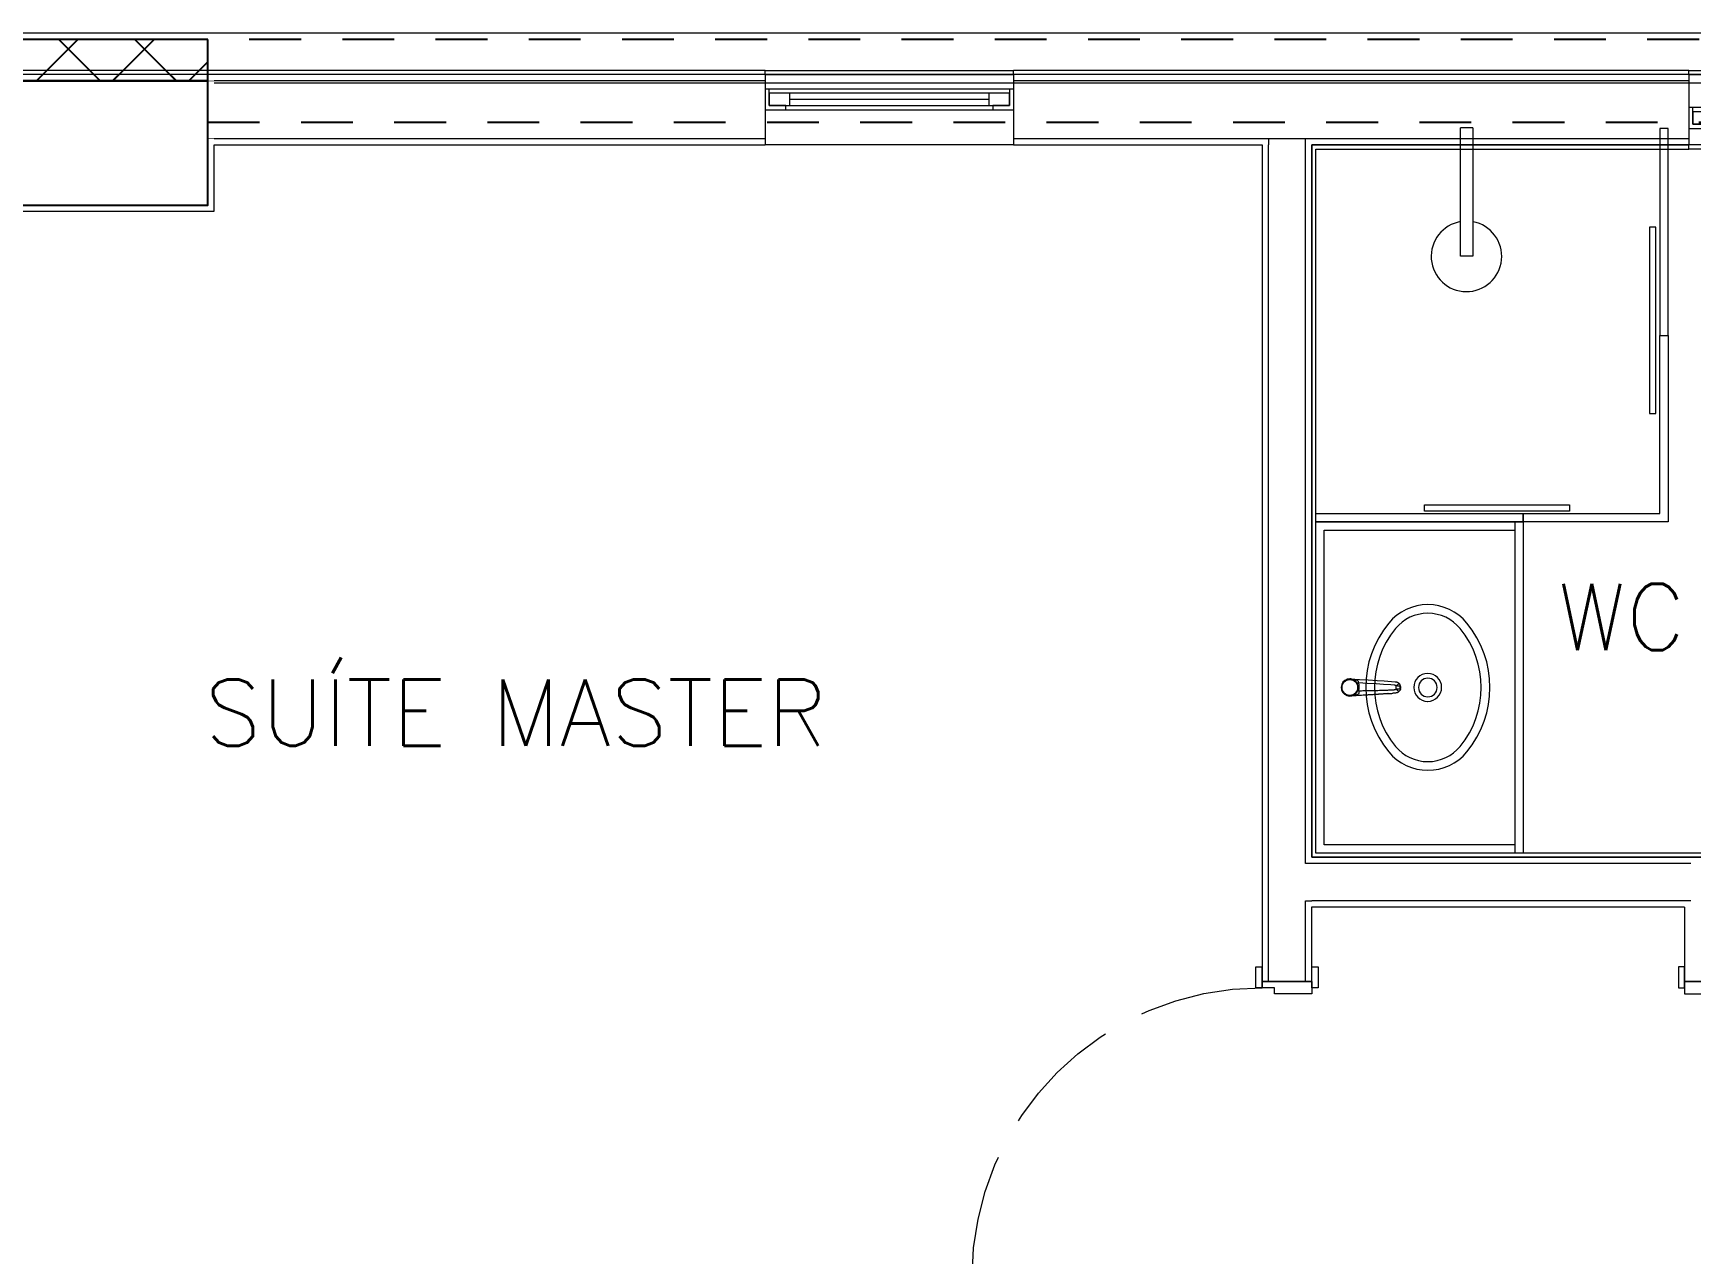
# Model space of a CAD drawing. Header units: millimetres. Extents: x 188.6 to 263.2, y 40.1 to 120.1.
# Drawn here: x 208.337 to 212.339, y 57.614 to 60.562 of the extents above; entities that cross this region are included whole.
import ezdxf

# ---------------------------------------------------------------- set-up
doc = ezdxf.new("R2010")
doc.units = ezdxf.units.MM
doc.set_wipeout_variables(frame=1)
for name, pattern in [('HIDDEN2', [0.1875, 0.125, -0.0625]), ('Linha Tracejada 3_1', [400, 300, -100]), ('Wipeout_Contour', [1000, 0, -1000])]:
    doc.linetypes.add(name, pattern=pattern)
for name, color, linetype in [('ARQ', 8, 'Continuous'), ('ARQ-BASE', 8, 'Continuous'), ('ESTR-PILARES', 11, 'Continuous'), ('ESTR-VIGAS', 11, 'HIDDEN2'), ('ESTRUTURA', 7, 'Continuous'), ('Janelas ARCHICAD', 7, 'Continuous'), ('Portas ARCHICAD', 7, 'Continuous')]:
    doc.layers.add(name, color=color, linetype=linetype)
doc.styles.add('60-75', font='romans.shx', dxfattribs={"height": 0.12})

# ---------------------------------------------------------------- blocks, each defined once
blk = doc.blocks.new('ESTR-1TP-29.09.2016')
at = {"layer": 'ESTR-PILARES'}
for p, q in [((5.0237, 22.7702), (5.1237, 22.8702)), ((5.0775, 22.8702), (5.1775, 22.7702)), ((5.2076, 22.7702), (5.3076, 22.8702)), ((5.2613, 22.8702), (5.3613, 22.7702)), ((5.3914, 22.7702), (5.4374, 22.8162))]:
    blk.add_line(p, q, dxfattribs=at)
for points in [[(5.4374, 22.8702), (4.2374, 22.8702), (4.2374, 22.7702), (5.4374, 22.7702), (5.4374, 22.8702)], [(4.2374, 22.4702), (5.4374, 22.4702), (5.4374, 22.7702), (4.2374, 22.7702), (4.2374, 22.4702)]]:
    blk.add_lwpolyline(points, dxfattribs=at)
at = {"layer": 'ESTR-VIGAS'}
for points in [[(12.6374, 22.8702), (5.4374, 22.8702)], [(5.4374, 22.6702), (12.0924, 22.6702)]]:
    blk.add_lwpolyline(points, dxfattribs=at)
blk = doc.blocks.new('Vão de Janela Simples_2')
at = {"layer": 'Janelas ARCHICAD', "color": 8, "linetype": 'Continuous', "lineweight": 0}
for p, q in [((-300, 0), (-300, 10)), ((-300, 10), (300, 10)), ((-300, 0), (300, 0)), ((300, 0), (300, 10))]:
    blk.add_line(p, q, dxfattribs=at)
blk = doc.blocks.new('Janela 21')
at = {"layer": 'Janelas ARCHICAD', "color": 8, "linetype": 'Continuous', "lineweight": 0}
for p, q in [((-300, 80), (300, 80)), ((-300, 80), (-300, 65)), ((-300, 65), (-300, 0)), ((300, 80), (300, 65)), ((300, 65), (300, 0)), ((-300, 0), (-290, 0)), ((-300, 0), (-300, -50)), ((-300, 0), (-300, -50)), ((-290, 0), (-290, -40)), ((-290, 0), (290, 0)), ((290, -40), (290, 0)), ((290, 0), (300, 0)), ((300, 0), (300, -50)), ((300, 0), (300, -50)), ((-290, -10), (-240, -10)), ((-290, -40), (-290, -10)), ((-290, -40), (-250, -40)), ((-240, -40), (-290, -40)), ((-250, -40), (-250, -50)), ((-240, -10), (240, -10)), ((-240, -10), (-240, -40)), ((-240, -10), (240, -10)), ((-240, -25), (240, -25)), ((240, -40), (-240, -40)), ((240, -40), (240, -10)), ((240, -10), (290, -10)), ((290, -40), (240, -40)), ((250, -50), (250, -40)), ((250, -40), (290, -40)), ((290, -10), (290, -40)), ((-250, -50), (-300, -50)), ((-300, -50), (-300, -75)), ((-300, -75), (-300, -90)), ((250, -50), (-250, -50)), ((300, -50), (250, -50)), ((300, -50), (300, -75)), ((300, -75), (300, -90)), ((-300, -90), (300, -90))]:
    blk.add_line(p, q, dxfattribs=at)
blk = doc.blocks.new('Janela 21_2')
at = {"layer": 'Janelas ARCHICAD', "color": 8, "linetype": 'Continuous', "lineweight": 0}
for p, q in [((-300, 35), (300, 35)), ((-300, 35), (-300, 20)), ((-300, 20), (-300, 0)), ((-300, 0), (-290, 0)), ((-300, 0), (-300, -50)), ((-300, 0), (-300, -50)), ((-290, 0), (-290, -40)), ((-290, 0), (290, 0)), ((290, -40), (290, 0)), ((290, 0), (300, 0)), ((300, 35), (300, 20)), ((300, 20), (300, 0)), ((300, 0), (300, -50)), ((300, 0), (300, -50)), ((-290, -10), (-240, -10)), ((-290, -40), (-290, -10)), ((-290, -40), (-250, -40)), ((-240, -40), (-290, -40)), ((-250, -40), (-250, -50)), ((-240, -10), (240, -10)), ((-240, -10), (-240, -40)), ((-240, -10), (240, -10)), ((-240, -25), (240, -25)), ((240, -40), (-240, -40)), ((240, -40), (240, -10)), ((240, -10), (290, -10)), ((290, -40), (240, -40)), ((250, -50), (250, -40)), ((250, -40), (290, -40)), ((290, -10), (290, -40)), ((-250, -50), (-300, -50)), ((-300, -50), (-300, -120)), ((250, -50), (-250, -50)), ((300, -50), (250, -50)), ((300, -50), (300, -120)), ((-300, -120), (-300, -135)), ((300, -120), (300, -135)), ((-300, -135), (300, -135))]:
    blk.add_line(p, q, dxfattribs=at)
blk = doc.blocks.new('Porta 21_5')
at = {"layer": 'Portas ARCHICAD', "color": 8, "linetype": 'Continuous', "lineweight": 0}
for p, q in [((320, 0), (320, 700)), ((320, 700), (350, 700)), ((350, 700), (350, 0)), ((-350, 15), (-400, 15)), ((-400, 15), (-400, 0)), ((-400, 0), (-350, 0)), ((-365, 0), (-400, 0)), ((-365, 0), (-400, 0)), ((-350, 0), (-365, 0)), ((-365, 0), (-365, -120)), ((-365, -15), (-365, 0)), ((-365, -15), (-365, 0)), ((-350, 0), (-350, 15)), ((-350, -30), (-350, 0)), ((350, 0), (320, 0)), ((400, 15), (350, 15)), ((350, 15), (350, 0)), ((350, 0), (400, 0)), ((365, 0), (350, 0)), ((350, 0), (350, -30)), ((365, -120), (365, 0)), ((365, -15), (365, 0)), ((365, -15), (365, 0)), ((365, 0), (400, 0)), ((365, 0), (400, 0)), ((400, 0), (400, 15)), ((-365, -105), (-365, -15)), ((-365, -105), (-365, -15)), ((-335, -30), (-350, -30)), ((-335, -120), (-335, -30)), ((350, -30), (335, -30)), ((335, -30), (335, -120)), ((365, -105), (365, -15)), ((365, -105), (365, -15)), ((-350, -120), (-400, -120)), ((-400, -120), (-400, -135)), ((-365, -120), (-400, -120)), ((-365, -120), (-400, -120)), ((-365, -120), (-365, -105)), ((-365, -120), (-365, -105)), ((-365, -120), (-335, -120)), ((-350, -135), (-350, -120)), ((335, -120), (365, -120)), ((400, -120), (350, -120)), ((350, -120), (350, -135)), ((365, -120), (365, -105)), ((365, -120), (365, -105)), ((365, -120), (400, -120)), ((365, -120), (400, -120)), ((400, -135), (400, -120)), ((-400, -135), (-350, -135)), ((350, -135), (400, -135))]:
    blk.add_line(p, q, dxfattribs=at)
at = {"layer": 'Portas ARCHICAD', "color": 8, "linetype": 'Linha Tracejada 3_1', "lineweight": 0}
blk.add_arc((350, 0), 700, 90, 180, dxfattribs=at)
blk = doc.blocks.new('arq-3pav')
at = {"layer": 'ARQ', "color": 8, "linetype": 'Continuous', "lineweight": 0}
for p, q in [((7.3253, 20.1251), (7.3253, 20.0751)), ((6.8043, 20.076), (6.7743, 20.076)), ((7.2753, 20.075), (7.2553, 20.075)), ((7.2455, 19.8365), (7.2305, 19.8365)), ((7.2305, 19.8365), (7.2305, 19.3865)), ((7.2455, 19.3865), (7.2455, 19.8365)), ((6.8043, 19.7665), (6.7743, 19.7665)), ((7.2553, 19.575), (7.2753, 19.575)), ((7.2553, 19.145), (7.2553, 19.575)), ((7.2553, 19.575), (7.2753, 19.575)), ((7.2753, 19.575), (7.2753, 19.145)), ((7.2305, 19.3865), (7.2455, 19.3865)), ((6.6871, 19.1659), (7.0371, 19.1659)), ((6.6871, 19.1509), (6.6871, 19.1659)), ((7.0371, 19.1509), (6.6871, 19.1509)), ((6.9253, 19.145), (6.9253, 19.125)), ((6.9253, 19.125), (6.9253, 19.145)), ((6.9253, 19.145), (7.2553, 19.145)), ((7.0371, 19.1659), (7.0371, 19.1509)), ((7.2753, 19.145), (7.2753, 19.125)), ((6.4453, 19.105), (6.9053, 19.105)), ((6.4453, 18.345), (6.4453, 19.105)), ((7.2753, 19.125), (6.9253, 19.125)), ((6.5085, 18.7456), (6.5085, 18.7456)), ((6.5087, 18.7456), (6.5086, 18.7456)), ((6.5267, 18.7301), (6.5286, 18.7301)), ((6.5267, 18.7199), (6.5267, 18.7301)), ((6.5286, 18.7301), (6.5286, 18.7199)), ((6.6181, 18.7386), (6.6183, 18.7385)), ((6.5102, 18.7046), (6.5098, 18.7045)), ((6.5102, 18.7046), (6.5102, 18.7046)), ((6.5267, 18.7199), (6.5286, 18.7199)), ((6.6187, 18.7214), (6.6187, 18.7287)), ((6.6288, 18.722), (6.6288, 18.7281)), ((6.9053, 18.345), (6.4453, 18.345))]:
    blk.add_line(p, q, dxfattribs=at)
at = {"layer": 'ARQ', "color": 8, "linetype": 'Continuous', "lineweight": 0, "flags": 128}
for points in [[(6.7895, 18.5694, 0.358974), (6.7895, 18.8806, 0.471698), (6.6012, 18.8806, 0.358974), (6.6012, 18.5694, 0.471698)], [(6.7733, 18.5828, 0.358974), (6.7733, 18.8673, 0.471698), (6.6174, 18.8673, 0.358974), (6.6174, 18.5828, 0.471698)], [(6.7178, 18.725, 1), (6.6728, 18.725, 1)]]:
    blk.add_lwpolyline(points, format="xyb", close=True, dxfattribs=at)
for points in [[(6.5088, 18.7456), (6.5088, 18.7456), (6.5088, 18.7456), (6.5089, 18.7456), (6.5089, 18.7456), (6.5089, 18.7456), (6.509, 18.7456), (6.509, 18.7456), (6.5092, 18.7456), (6.5101, 18.7455), (6.511, 18.7455), (6.5147, 18.7451), (6.5184, 18.7445), (6.5211, 18.7439)], [(6.5088, 18.7456), (6.5301, 18.7445), (6.5514, 18.7432), (6.5727, 18.7419), (6.5902, 18.7407), (6.6078, 18.7394), (6.6165, 18.7387), (6.6175, 18.7386), (6.618, 18.7386), (6.6181, 18.7386)], [(6.516, 18.7436), (6.5172, 18.7432), (6.5184, 18.7432), (6.5198, 18.7434), (6.5211, 18.7439)], [(6.5246, 18.7354), (6.5239, 18.7365), (6.5229, 18.7379), (6.5217, 18.7393), (6.5209, 18.7402), (6.52, 18.741), (6.5191, 18.7417), (6.5183, 18.7423), (6.5172, 18.743), (6.516, 18.7436)], [(6.5211, 18.7439), (6.522, 18.7437), (6.5229, 18.7434), (6.5237, 18.7431), (6.5245, 18.7427), (6.525, 18.7424), (6.5255, 18.742), (6.5258, 18.7417), (6.5261, 18.7415), (6.5263, 18.7411), (6.5265, 18.7408), (6.5267, 18.7404), (6.5268, 18.7401), (6.5269, 18.7399), (6.527, 18.7396), (6.5271, 18.7392), (6.5272, 18.7387), (6.5273, 18.7381), (6.5273, 18.7377), (6.5274, 18.7373), (6.5275, 18.7369), (6.5276, 18.7367), (6.5277, 18.7366), (6.5278, 18.7364), (6.5278, 18.7362)], [(6.5246, 18.7354), (6.5264, 18.7358), (6.5278, 18.7362)], [(6.5278, 18.7362), (6.5282, 18.7347), (6.5284, 18.7332), (6.5285, 18.7317), (6.5286, 18.7301)], [(6.6187, 18.7287), (6.6184, 18.7291), (6.618, 18.7293), (6.6177, 18.7296), (6.6173, 18.7298), (6.617, 18.73), (6.6167, 18.7301), (6.6161, 18.7303), (6.6156, 18.7303), (6.615, 18.7304), (6.6144, 18.7304), (6.6057, 18.7311), (6.5882, 18.7324), (6.5707, 18.7336), (6.5493, 18.735), (6.5278, 18.7362)], [(6.6183, 18.7385), (6.6188, 18.7385), (6.6193, 18.7384), (6.6197, 18.7383), (6.6202, 18.7382)], [(6.6187, 18.7287), (6.6197, 18.7297), (6.6208, 18.7307), (6.6219, 18.7316), (6.6229, 18.7324), (6.6238, 18.7331), (6.6246, 18.7336), (6.6253, 18.734), (6.6258, 18.7343), (6.6261, 18.7344), (6.6262, 18.7343)], [(6.6202, 18.7382), (6.621, 18.7379), (6.6219, 18.7375), (6.6227, 18.7371), (6.6237, 18.7365), (6.6246, 18.7359), (6.6254, 18.7351), (6.6262, 18.7343)], [(6.6262, 18.7343), (6.6266, 18.734), (6.6269, 18.7336), (6.6272, 18.7332), (6.6273, 18.733), (6.6274, 18.7329), (6.6274, 18.7328), (6.6275, 18.7327), (6.6275, 18.7327), (6.6276, 18.7326), (6.6276, 18.7326), (6.6276, 18.7326), (6.6276, 18.7326), (6.6276, 18.7326)], [(6.6288, 18.7281), (6.6288, 18.7294), (6.6285, 18.7308), (6.6279, 18.7321), (6.6276, 18.7326)], [(6.5729, 18.7083), (6.5721, 18.7082), (6.5709, 18.7081), (6.5701, 18.7081), (6.5692, 18.708), (6.5689, 18.708), (6.5687, 18.708), (6.5684, 18.708), (6.5682, 18.7079), (6.5679, 18.7079), (6.5676, 18.7079), (6.5648, 18.7077), (6.5622, 18.7076), (6.5597, 18.7074), (6.5574, 18.7073), (6.556, 18.7072), (6.5543, 18.7071), (6.5527, 18.707), (6.551, 18.7069), (6.5494, 18.7068), (6.5459, 18.7065), (6.5424, 18.7063), (6.5391, 18.7061), (6.5354, 18.7059), (6.5289, 18.7056), (6.5225, 18.7052), (6.5163, 18.7049), (6.5102, 18.7046)], [(6.5238, 18.7072), (6.5211, 18.7064), (6.5183, 18.7057), (6.5148, 18.7051), (6.5127, 18.7048), (6.5115, 18.7047), (6.5108, 18.7046), (6.5106, 18.7046), (6.5105, 18.7046), (6.5104, 18.7046), (6.5103, 18.7046), (6.5103, 18.7046), (6.5103, 18.7046), (6.5102, 18.7046), (6.5102, 18.7046), (6.5102, 18.7046), (6.5102, 18.7046)], [(6.5177, 18.7073), (6.5184, 18.7078), (6.5194, 18.7085), (6.5203, 18.7092), (6.5213, 18.7102), (6.5223, 18.7113), (6.5232, 18.7124), (6.524, 18.7137), (6.5246, 18.7146), (6.5251, 18.7155), (6.5255, 18.7164), (6.5259, 18.7174)], [(6.5177, 18.7073), (6.5188, 18.7078), (6.5201, 18.708), (6.5215, 18.708), (6.5229, 18.7076), (6.5238, 18.7072)], [(6.5284, 18.7171), (6.5284, 18.7169), (6.5284, 18.7167), (6.5284, 18.7165), (6.5284, 18.7162), (6.5284, 18.7159), (6.5286, 18.7151), (6.5287, 18.7143), (6.5288, 18.7138), (6.5289, 18.7133), (6.5289, 18.7129), (6.5289, 18.7126), (6.5289, 18.7122), (6.5289, 18.712), (6.5288, 18.7117), (6.5288, 18.7114), (6.5287, 18.7111), (6.5286, 18.7108), (6.5284, 18.7104), (6.5282, 18.71), (6.5281, 18.7098), (6.5279, 18.7096), (6.5276, 18.7092), (6.5272, 18.7089), (6.5268, 18.7086), (6.5264, 18.7083), (6.5257, 18.7079), (6.525, 18.7076), (6.5244, 18.7074), (6.5238, 18.7072)], [(6.5284, 18.7171), (6.5316, 18.7172), (6.5349, 18.7173), (6.5385, 18.7174), (6.5423, 18.7175), (6.5458, 18.7176), (6.5494, 18.7176), (6.5506, 18.7177), (6.5516, 18.7177), (6.5526, 18.7177), (6.5536, 18.7177), (6.5545, 18.7177), (6.5602, 18.7178), (6.5658, 18.7179), (6.5669, 18.718), (6.5681, 18.718), (6.5692, 18.718), (6.5703, 18.718), (6.5714, 18.7181), (6.5725, 18.7181), (6.5736, 18.7181), (6.5747, 18.7181), (6.5785, 18.7182), (6.5822, 18.7183), (6.5858, 18.7184), (6.5892, 18.7185), (6.5921, 18.7186), (6.5949, 18.7187), (6.5956, 18.7188), (6.5963, 18.7188), (6.597, 18.7188), (6.5976, 18.7189), (6.5983, 18.7189), (6.599, 18.7189), (6.6011, 18.719), (6.6032, 18.7191), (6.6052, 18.7192), (6.6072, 18.7193), (6.6092, 18.7194), (6.6111, 18.7195), (6.6115, 18.7196), (6.6119, 18.7196), (6.6123, 18.7196), (6.6127, 18.7196), (6.6131, 18.7197), (6.6134, 18.7197), (6.6138, 18.7197), (6.6142, 18.7197), (6.6146, 18.7198), (6.6149, 18.7198), (6.6152, 18.7198), (6.6155, 18.7198), (6.6157, 18.7199), (6.6159, 18.7199), (6.6161, 18.7199), (6.6163, 18.7199), (6.6165, 18.72), (6.6166, 18.72), (6.6168, 18.7201), (6.6169, 18.7201), (6.6173, 18.7203), (6.6176, 18.7205), (6.6179, 18.7207), (6.6182, 18.7209), (6.6184, 18.7211), (6.6187, 18.7214)], [(6.5998, 18.7101), (6.599, 18.7101), (6.5985, 18.71), (6.598, 18.71), (6.5975, 18.71), (6.597, 18.7099), (6.5964, 18.7099), (6.5961, 18.7099), (6.5958, 18.7098), (6.5955, 18.7098), (6.5939, 18.7097), (6.5922, 18.7096), (6.5904, 18.7095), (6.5885, 18.7093), (6.5865, 18.7092), (6.5845, 18.709), (6.5827, 18.7089), (6.581, 18.7088), (6.5792, 18.7087), (6.5774, 18.7086), (6.5769, 18.7085), (6.5764, 18.7085), (6.5762, 18.7085), (6.5761, 18.7085), (6.576, 18.7085), (6.5757, 18.7084), (6.5753, 18.7084), (6.5747, 18.7084), (6.574, 18.7083), (6.5731, 18.7083), (6.5729, 18.7083)], [(6.6205, 18.7121), (6.6203, 18.712), (6.6198, 18.7119), (6.6192, 18.7117), (6.619, 18.7117), (6.6189, 18.7117), (6.6188, 18.7117), (6.6188, 18.7117), (6.6188, 18.7117), (6.6187, 18.7117), (6.6175, 18.7115), (6.6167, 18.7114), (6.616, 18.7114), (6.6153, 18.7113), (6.6146, 18.7113), (6.6139, 18.7112), (6.6132, 18.7112), (6.6126, 18.7111), (6.612, 18.7111), (6.6115, 18.711), (6.611, 18.711)], [(6.6288, 18.7281), (6.6287, 18.7281), (6.6285, 18.7281), (6.6283, 18.7281), (6.6281, 18.7281), (6.6278, 18.7281), (6.6274, 18.7282), (6.627, 18.7282), (6.6265, 18.7282), (6.626, 18.7283), (6.6255, 18.7283), (6.6249, 18.7283), (6.6243, 18.7284), (6.6237, 18.7284), (6.6233, 18.7285), (6.6226, 18.7285), (6.6219, 18.7286), (6.6211, 18.7286), (6.6204, 18.7286), (6.6199, 18.7287), (6.6194, 18.7287), (6.6187, 18.7287)], [(6.6187, 18.7214), (6.6194, 18.7214), (6.6202, 18.7214), (6.6209, 18.7215), (6.6216, 18.7215), (6.6223, 18.7216), (6.6229, 18.7216), (6.6236, 18.7217), (6.6243, 18.7217), (6.6249, 18.7218), (6.6255, 18.7218), (6.6259, 18.7218), (6.6263, 18.7219), (6.6267, 18.7219), (6.6272, 18.7219), (6.6276, 18.7219), (6.628, 18.722), (6.6283, 18.722), (6.6285, 18.722), (6.6287, 18.722), (6.6288, 18.722)], [(6.6187, 18.7214), (6.6191, 18.721), (6.6195, 18.7206), (6.6199, 18.7203), (6.6203, 18.7199), (6.6207, 18.7195), (6.6211, 18.7191), (6.6216, 18.7188), (6.622, 18.7184), (6.6224, 18.718), (6.6228, 18.7177), (6.6233, 18.7174), (6.6236, 18.7171), (6.624, 18.7168), (6.6244, 18.7166), (6.6247, 18.7164), (6.625, 18.7162), (6.6252, 18.716), (6.6255, 18.7159), (6.6257, 18.7158), (6.6258, 18.7157), (6.626, 18.7157), (6.6261, 18.7157), (6.6262, 18.7157), (6.6262, 18.7157)], [(6.6262, 18.7157), (6.6254, 18.7149), (6.6246, 18.7142), (6.6237, 18.7136), (6.6227, 18.713), (6.622, 18.7127), (6.6214, 18.7124), (6.6207, 18.7121), (6.6205, 18.7121)], [(6.6288, 18.722), (6.6288, 18.7207), (6.6285, 18.7193), (6.6279, 18.718), (6.6276, 18.7175)], [(6.6295, 18.7219), (6.6294, 18.7216), (6.6292, 18.721), (6.6291, 18.7205), (6.6289, 18.72), (6.6287, 18.7195), (6.6284, 18.719), (6.6282, 18.7185), (6.6279, 18.718)], [(6.6296, 18.726), (6.6296, 18.7262), (6.6296, 18.7263), (6.6295, 18.7264), (6.6295, 18.7266), (6.6294, 18.7268), (6.6293, 18.727), (6.6292, 18.7273), (6.6291, 18.7276), (6.6288, 18.7281)], [(6.6288, 18.722), (6.629, 18.7224), (6.6293, 18.7228), (6.6294, 18.7232), (6.6295, 18.7234), (6.6295, 18.7236), (6.6296, 18.7238), (6.6296, 18.7239), (6.6296, 18.724), (6.6296, 18.724)], [(6.6297, 18.727), (6.6296, 18.726)], [(6.6296, 18.724), (6.6296, 18.7242), (6.6297, 18.7244), (6.6297, 18.7245), (6.6297, 18.7246), (6.6297, 18.7246), (6.6297, 18.7247), (6.6297, 18.7248), (6.6297, 18.7249), (6.6297, 18.7249), (6.6297, 18.725), (6.6297, 18.725), (6.6297, 18.725), (6.6297, 18.7251), (6.6297, 18.7251), (6.6297, 18.7252), (6.6297, 18.7252), (6.6297, 18.7254), (6.6297, 18.7255), (6.6297, 18.7256), (6.6297, 18.7257), (6.6296, 18.726)], [(6.6296, 18.724), (6.6297, 18.723), (6.6297, 18.723)], [(6.6297, 18.723), (6.6297, 18.724), (6.6298, 18.7247), (6.6298, 18.7255), (6.6297, 18.7262), (6.6297, 18.727)]]:
    blk.add_lwpolyline(points, dxfattribs=at)
blk.add_lwpolyline([(6.6953, 18.6915, 336.274616), (6.6949, 18.6915)], format="xyb", dxfattribs=at)
at = {"layer": 'ARQ', "color": 8, "linetype": 'Continuous', "lineweight": 0}
blk.add_circle((6.507, 18.725), 0.0191, dxfattribs=at)
for centre, radius, start, end in [((6.7886, 19.766), 0.0851, 99.6162, 79.3211), ((6.507, 18.725), 0.0207, 90, 301.2083), ((6.507, 18.725), 0.0204, 14.4666, 345.5334), ((6.507, 18.725), 0.0195, 90, 270), ((6.507, 18.725), 0.0207, 64.1045, 90), ((6.507, 18.725), 0.0195, 270, 90), ((6.507, 18.725), 0.0195, 0, 90), ((6.5068, 18.7251), 0.0205, 14.0619, 30.0027), ((6.6162, 18.7252), 0.0136, 12.4001, 33.0332), ((6.507, 18.725), 0.0195, 270, 0), ((6.5068, 18.7249), 0.0205, 338.4737, 345.9324), ((6.4662, 18.1479), 0.5726, 83.7595, 84.015), ((6.502, 18.7199), 0.0265, 354.0406, 0.134), ((6.3775, 21.7255), 3.0235, 274.2155, 274.4292), ((6.6163, 18.7249), 0.0135, 317.2407, 326.8896), ((6.6189, 18.7258), 0.0109, 6.4456, 12.3614), ((6.6189, 18.7243), 0.0109, 347.2283, 353.0963)]:
    blk.add_arc(centre, radius, start, end, dxfattribs=at)
at = {"color": 8, "linetype": 'Wipeout_Contour', "lineweight": 0, "ltscale": 73226.479922}
blk.add_wipeout([(11.355, 20.305), (0, 20.305), (0.015, 20.29), (11.34, 20.29)], dxfattribs=at).dxf.layer = 'ARQ'
at = {"color": 8, "linetype": 'Wipeout_Contour', "lineweight": 0, "ltscale": 74526.309877}
blk.add_wipeout([(5.0953, 20.0501), (3.7653, 20.0501), (3.7653, 20.0351), (5.0953, 20.0351)], dxfattribs=at).dxf.layer = 'ARQ'
at = {"color": 8, "linetype": 'Wipeout_Contour', "lineweight": 0, "ltscale": 67352.187165}
blk.add_wipeout([(7.3253, 20.0501), (6.4153, 20.0501), (6.4153, 20.0351), (7.3253, 20.0351)], dxfattribs=at).dxf.layer = 'ARQ'
at = {"color": 8, "linetype": 'Wipeout_Contour', "lineweight": 0, "ltscale": 61686.29153}
blk.add_wipeout([(7.9354, 18.315), (6.4153, 18.315), (6.4153, 18.3), (7.9504, 18.3)], dxfattribs=at).dxf.layer = 'ARQ'
at = {"color": 8, "linetype": 'Wipeout_Contour', "lineweight": 0, "ltscale": 60685.377199}
blk.add_wipeout([(7.3303, 18.195), (7.3153, 18.195), (7.3153, 18.0151), (7.3303, 18.0151)], dxfattribs=at).dxf.layer = 'ARQ'
at = {"layer": 'ARQ', "color": 8, "linetype": 'Continuous', "lineweight": 0}
for p, q in [((5.0953, 20.1201), (5.0953, 20.0501)), ((5.0953, 20.0501), (3.7503, 20.0501)), ((5.0953, 20.0501), (5.0953, 20.0351)), ((6.7743, 19.7665), (6.7743, 20.076)), ((6.8043, 20.076), (6.8043, 19.7665)), ((7.2553, 20.075), (7.2553, 19.575)), ((7.2753, 19.575), (7.2753, 20.075)), ((7.3253, 20.0751), (7.3253, 20.0501)), ((7.3253, 20.0501), (7.3253, 20.0351)), ((6.9053, 19.125), (6.9053, 18.325)), ((6.9253, 19.125), (6.9253, 18.325)), ((7.3153, 18.0151), (7.3153, 18.0501)), ((7.3153, 18.0151), (7.3303, 18.0151))]:
    blk.add_line(p, q, dxfattribs=at)
at = {"layer": 'ARQ', "color": 8, "linetype": 'Continuous', "lineweight": 0, "flags": 128}
for points in [[(3.7653, 20.0351), (5.0953, 20.0351)], [(7.3153, 18.195), (7.3153, 18.0151)]]:
    blk.add_lwpolyline(points, dxfattribs=at)
at = {"layer": 'ARQ', "color": 8, "linetype": 'Continuous', "lineweight": 0, "yscale": 0.001}
for name, p, xscale, rotation in [('Vão de Janela Simples_2', (7.6253, 20.0251), -0.001, 359.9999845043612), ('Porta 21_5', (7.4353, 17.6501), 0.001, 270)]:
    blk.add_blockref(name, p, dxfattribs=dict(at, xscale=xscale, rotation=rotation))
at = {"color": 8, "linetype": 'Wipeout_Contour', "lineweight": 0, "ltscale": 180778.341288}
blk.add_wipeout([(11.34, 20.29), (0.015, 20.29), (0.105, 20.2), (2.5353, 20.2), (2.5353, 20.2051), (3.7653, 20.2051), (3.7653, 20.2), (10.9353, 20.2), (10.9353, 20.205), (11.255, 20.205)], dxfattribs=at).dxf.layer = 'ARQ'
at = {"color": 8, "linetype": 'Wipeout_Contour', "lineweight": 0, "ltscale": 68649.020651}
blk.add_wipeout([(6.4003, 20.0351), (6.4153, 20.0351), (6.4153, 20.0501), (6.4003, 20.0501)], dxfattribs=at).dxf.layer = 'ARQ'
at = {"layer": 'ARQ', "color": 8, "linetype": 'Continuous', "lineweight": 0, "flags": 128}
blk.add_lwpolyline([(11.355, 20.305), (0, 20.305)], dxfattribs=at)
at = {"color": 8, "linetype": 'Wipeout_Contour', "lineweight": 0, "ltscale": 67287.348139}
blk.add_wipeout([(10.9353, 20.2), (3.7653, 20.2), (3.7653, 20.185), (10.9353, 20.185)], dxfattribs=at).dxf.layer = 'ARQ'
at = {"color": 8, "linetype": 'Wipeout_Contour', "lineweight": 0, "ltscale": 68799.335092}
blk.add_wipeout([(6.3103, 20.0351), (6.4003, 20.0351), (6.4003, 20.0501), (6.3103, 20.0501)], dxfattribs=at).dxf.layer = 'ARQ'
at = {"color": 8, "linetype": 'Wipeout_Contour', "lineweight": 0, "ltscale": 62445.311323}
blk.add_wipeout([(7.3303, 18.3), (6.4153, 18.3), (6.4153, 18.21), (7.3303, 18.21)], dxfattribs=at).dxf.layer = 'ARQ'
at = {"layer": 'ARQ', "color": 8, "linetype": 'Continuous', "lineweight": 0}
for p, q in [((6.4153, 20.0501), (6.4003, 20.0501)), ((6.4003, 20.0351), (6.4003, 20.0501)), ((7.3253, 20.0501), (6.4153, 20.0501)), ((7.3303, 18.3), (6.4153, 18.3))]:
    blk.add_line(p, q, dxfattribs=at)
at = {"layer": 'ARQ', "color": 8, "linetype": 'Continuous', "lineweight": 0, "flags": 128}
for points in [[(5.0953, 20.2151), (2.5253, 20.2151)], [(5.0953, 20.2151), (2.5353, 20.2151)], [(7.3253, 20.2151), (5.6953, 20.2151)], [(7.3253, 20.2151), (5.6953, 20.2151)], [(2.5353, 20.2051), (5.0953, 20.2051)], [(2.5353, 20.2051), (5.0953, 20.2051)], [(3.7653, 20.185), (10.9353, 20.185)], [(5.6953, 20.2051), (7.3253, 20.2051)], [(5.6953, 20.2051), (7.3253, 20.2051)], [(6.4153, 20.0351), (7.3253, 20.0351)], [(7.9354, 18.315), (6.4153, 18.315)]]:
    blk.add_lwpolyline(points, dxfattribs=at)
at = {"layer": 'ARQ', "color": 8, "linetype": 'Continuous', "lineweight": 0, "xscale": 0.001, "yscale": 0.001, "rotation": 359.9993678355372}
for p in [(5.3953, 20.2051), (5.3953, 20.2051), (7.6253, 20.2051), (7.6253, 20.2051)]:
    blk.add_blockref('Vão de Janela Simples_2', p, dxfattribs=at)
at = {"color": 8, "linetype": 'Wipeout_Contour', "lineweight": 0, "ltscale": 68949.734432}
blk.add_wipeout([(6.2953, 20.0351), (6.3103, 20.0351), (6.3103, 20.0501), (6.2953, 20.0501)], dxfattribs=at).dxf.layer = 'ARQ'
at = {"color": 8, "linetype": 'Wipeout_Contour', "lineweight": 0, "ltscale": 60944.216809}
blk.add_wipeout([(7.3153, 18.195), (7.3303, 18.195), (7.3303, 18.21), (7.3153, 18.21)], dxfattribs=at).dxf.layer = 'ARQ'
at = {"color": 8, "linetype": 'Wipeout_Contour', "lineweight": 0, "ltscale": 74927.676705}
blk.add_wipeout([(5.0953, 20.2051), (3.7653, 20.2051), (3.7653, 20.1901), (5.0953, 20.1901)], dxfattribs=at).dxf.layer = 'ARQ'
at = {"color": 8, "linetype": 'Wipeout_Contour', "lineweight": 0, "ltscale": 68832.469435}
blk.add_wipeout([(5.6953, 20.2051), (5.6953, 20.1901), (7.3253, 20.1901), (7.3253, 20.2051)], dxfattribs=at).dxf.layer = 'ARQ'
at = {"color": 8, "linetype": 'Wipeout_Contour', "lineweight": 0, "ltscale": 69842.40322}
blk.add_wipeout([(5.6953, 20.0501), (5.6953, 20.0351), (6.2953, 20.0351), (6.2953, 20.0501)], dxfattribs=at).dxf.layer = 'ARQ'
at = {"color": 8, "linetype": 'Wipeout_Contour', "lineweight": 0, "ltscale": 62330.164083}
blk.add_wipeout([(7.3153, 18.21), (6.4153, 18.21), (6.4153, 18.195), (7.3153, 18.195)], dxfattribs=at).dxf.layer = 'ARQ'
at = {"layer": 'ARQ', "color": 8, "linetype": 'Continuous', "lineweight": 0}
for p, q in [((5.0953, 20.1901), (3.7503, 20.1901)), ((5.0953, 20.2051), (5.0953, 20.1901)), ((5.0953, 20.1901), (5.0953, 20.1701)), ((5.6953, 20.2051), (5.6953, 20.1901)), ((7.3253, 20.1901), (5.6953, 20.1901)), ((5.6953, 20.1901), (5.6953, 20.1701)), ((7.3253, 20.2051), (7.3253, 20.1901)), ((7.3253, 20.1901), (7.3253, 20.1251)), ((5.0953, 20.1701), (5.0953, 20.1201)), ((5.6953, 20.1701), (5.6953, 20.1201)), ((5.6953, 20.1201), (5.6953, 20.0501)), ((6.2953, 20.0501), (5.6953, 20.0501)), ((5.6953, 20.0501), (5.6953, 20.0351)), ((6.3103, 20.0501), (6.2953, 20.0501)), ((6.3103, 20.0501), (6.3103, 20.0351)), ((6.4003, 20.0501), (6.3103, 20.0501)), ((7.3153, 18.21), (6.4153, 18.21)), ((7.3303, 18.21), (7.3153, 18.21))]:
    blk.add_line(p, q, dxfattribs=at)
at = {"layer": 'ARQ', "color": 8, "linetype": 'Continuous', "lineweight": 0, "flags": 128}
for points in [[(5.0953, 20.2051), (3.7653, 20.2051)], [(7.3253, 20.2051), (5.6953, 20.2051)], [(5.6953, 20.0351), (6.2953, 20.0351)], [(6.4153, 18.195), (7.3153, 18.195)]]:
    blk.add_lwpolyline(points, dxfattribs=at)
at = {"layer": 'ARQ', "color": 8, "linetype": 'Continuous', "lineweight": 0, "xscale": -0.001, "yscale": 0.001, "rotation": 359.9992335007578}
for name, p in [('Janela 21_2', (5.3953, 20.1701)), ('Janela 21', (7.6253, 20.1251))]:
    blk.add_blockref(name, p, dxfattribs=at)
at = {"color": 8, "linetype": 'Wipeout_Contour', "lineweight": 0, "ltscale": 195293.566238}
blk.add_wipeout([(2.5353, 19.8751), (3.7653, 19.8751), (3.7653, 20.0351), (3.7503, 20.0351), (3.7503, 19.8901), (2.5503, 19.8901), (2.5503, 20.1901), (3.7503, 20.1901), (3.7503, 20.2051), (2.5353, 20.2051)], dxfattribs=at).dxf.layer = 'ARQ'
at = {"color": 8, "linetype": 'Wipeout_Contour', "lineweight": 0, "ltscale": 63469.313007}
blk.add_wipeout([(6.4003, 18.0151), (6.4153, 18.0151), (6.4153, 18.195), (6.4003, 18.195)], dxfattribs=at).dxf.layer = 'ARQ'
at = {"color": 8, "linetype": 'Wipeout_Contour', "lineweight": 0, "ltscale": 76972.979275}
blk.add_wipeout([(3.7503, 20.2051), (3.7503, 20.1901), (3.7653, 20.1901), (3.7653, 20.2051)], dxfattribs=at).dxf.layer = 'ARQ'
at = {"color": 8, "linetype": 'Wipeout_Contour', "lineweight": 0, "ltscale": 76582.61796}
blk.add_wipeout([(3.7653, 20.0501), (3.7503, 20.0501), (3.7503, 20.0351), (3.7653, 20.0351)], dxfattribs=at).dxf.layer = 'ARQ'
at = {"color": 8, "linetype": 'Wipeout_Contour', "lineweight": 0, "ltscale": 63716.806167}
blk.add_wipeout([(6.4003, 18.21), (6.4003, 18.195), (6.4153, 18.195), (6.4153, 18.21)], dxfattribs=at).dxf.layer = 'ARQ'
at = {"color": 8, "linetype": 'Wipeout_Contour', "lineweight": 0, "ltscale": 78499.184505}
blk.add_wipeout([(2.5503, 19.8901), (3.7503, 19.8901), (3.7503, 20.1901), (2.5503, 20.1901)], dxfattribs=at).dxf.layer = 'ARQ'
at = {"color": 8, "linetype": 'Wipeout_Contour', "lineweight": 0, "ltscale": 63851.200523}
blk.add_wipeout([(6.4003, 18.3), (6.4003, 18.21), (6.4153, 18.21), (6.4153, 18.3)], dxfattribs=at).dxf.layer = 'ARQ'
at = {"layer": 'ARQ', "color": 8, "linetype": 'Continuous', "lineweight": 0, "flags": 128}
for points in [[(3.7503, 20.2051), (2.5353, 20.2051), (2.5353, 19.8751)], [(3.7653, 20.2051), (3.7503, 20.2051)], [(2.5353, 19.8751), (3.7653, 19.8751), (3.7653, 20.0351)]]:
    blk.add_lwpolyline(points, dxfattribs=at)
blk.add_lwpolyline([(2.5503, 19.8901), (3.7503, 19.8901), (3.7503, 20.1901), (2.5503, 20.1901)], close=True, dxfattribs=at)
at = {"color": 8, "linetype": 'Wipeout_Contour', "lineweight": 0, "ltscale": 63985.706703}
blk.add_wipeout([(6.4003, 18.315), (6.4003, 18.3), (6.4153, 18.3), (6.4153, 18.315)], dxfattribs=at).dxf.layer = 'ARQ'
at = {"color": 8, "linetype": 'Wipeout_Contour', "lineweight": 0, "ltscale": 63650.943576}
blk.add_wipeout([(6.4003, 18.21), (6.3103, 18.21), (6.3103, 18.0151), (6.4003, 18.0151)], dxfattribs=at).dxf.layer = 'ARQ'
at = {"layer": 'ARQ', "color": 8, "linetype": 'Continuous', "lineweight": 0}
for q in [(6.4153, 18.0501), (6.4003, 18.0151)]:
    blk.add_line((6.4153, 18.0151), q, dxfattribs=at)
at = {"color": 8, "linetype": 'Wipeout_Contour', "lineweight": 0, "ltscale": 66316.552732}
blk.add_wipeout([(6.4153, 18.315), (6.4153, 20.0351), (6.4003, 20.0351), (6.4003, 18.315)], dxfattribs=at).dxf.layer = 'ARQ'
at = {"layer": 'ARQ', "color": 8, "linetype": 'Continuous', "lineweight": 0}
for p, q in [((6.4253, 19.145), (6.9253, 19.145)), ((6.4253, 19.125), (6.4253, 19.145)), ((6.9253, 19.125), (6.4253, 19.125))]:
    blk.add_line(p, q, dxfattribs=at)
at = {"layer": 'ARQ', "color": 8, "linetype": 'Continuous', "lineweight": 0, "flags": 128}
for points in [[(6.4253, 18.3249), (6.4253, 20.0251)], [(6.4253, 20.0251), (7.3253, 20.0251)], [(7.9253, 18.325), (6.4253, 18.3249)]]:
    blk.add_lwpolyline(points, dxfattribs=at)
blk.add_lwpolyline([(6.4253, 19.125), (6.9253, 19.125), (6.9253, 18.325), (6.4253, 18.325)], close=True, dxfattribs=at)
at = {"color": 8, "linetype": 'Wipeout_Contour', "lineweight": 0, "ltscale": 64012.760962}
blk.add_wipeout([(6.3103, 18.3), (6.3103, 18.21), (6.4003, 18.21), (6.4003, 18.3)], dxfattribs=at).dxf.layer = 'ARQ'
at = {"layer": 'ARQ', "color": 8, "linetype": 'Continuous', "lineweight": 0}
for p, q in [((6.4003, 18.21), (6.4153, 18.21)), ((6.4003, 18.0151), (6.4003, 18.21))]:
    blk.add_line(p, q, dxfattribs=at)
at = {"layer": 'ARQ', "color": 8, "linetype": 'Continuous', "lineweight": 0, "flags": 128}
blk.add_lwpolyline([(6.4153, 18.0151), (6.4153, 18.195)], dxfattribs=at)
at = {"color": 8, "linetype": 'Wipeout_Contour', "lineweight": 0, "ltscale": 66453.102935}
blk.add_wipeout([(6.4003, 18.3), (6.4003, 20.0351), (6.3103, 20.0351), (6.3103, 18.3)], dxfattribs=at).dxf.layer = 'ARQ'
at = {"layer": 'ARQ', "color": 8, "linetype": 'Continuous', "lineweight": 0}
for p, q in [((6.4003, 18.3), (6.4003, 20.0351)), ((6.4153, 18.3), (6.4003, 18.3))]:
    blk.add_line(p, q, dxfattribs=at)
at = {"layer": 'ARQ', "color": 8, "linetype": 'Continuous', "lineweight": 0, "flags": 128}
for points in [[(6.4153, 18.315), (6.4153, 20.0351)], [(6.4153, 20.0351), (6.4153, 18.3149)], [(7.3253, 20.0351), (6.4153, 20.0351)], [(6.4153, 18.3149), (7.9353, 18.315)]]:
    blk.add_lwpolyline(points, dxfattribs=at)
at = {"color": 8, "linetype": 'Wipeout_Contour', "lineweight": 0, "ltscale": 66248.106584}
blk.add_wipeout([(6.3103, 20.0351), (6.2953, 20.0351), (6.2953, 18.0151), (6.3103, 18.0151)], dxfattribs=at).dxf.layer = 'ARQ'
at = {"layer": 'ARQ', "color": 8, "linetype": 'Continuous', "lineweight": 0}
for p, q in [((6.3103, 18.0151), (6.3103, 20.0351)), ((6.2953, 18.0151), (6.2953, 18.0501)), ((6.3103, 18.0151), (6.2953, 18.0151)), ((6.4003, 18.0151), (6.3103, 18.0151))]:
    blk.add_line(p, q, dxfattribs=at)
at = {"layer": 'ARQ', "color": 8, "linetype": 'Continuous', "lineweight": 0, "flags": 128}
blk.add_lwpolyline([(6.2953, 20.0351), (6.2953, 18.0151)], dxfattribs=at)
at = {"layer": 'ARQ', "color": 8, "linetype": 'Continuous', "lineweight": 0, "xscale": -0.001, "yscale": 0.001, "rotation": 90}
blk.add_blockref('Porta 21_5', (6.2953, 17.6501), dxfattribs=at)
at = {"layer": 'ESTRUTURA'}
blk.add_blockref('ESTR-1TP-29.09.2016', (-1.6874, -2.5802), dxfattribs=at)

msp = doc.modelspace()

# ---------------------------------------------------------------- block references
msp.add_blockref('arq-3pav', (205.0084, 40.2568))

# ---------------------------------------------------------------- next in the draw order: block references
at = {"layer": 'ESTRUTURA'}
msp.add_blockref('ESTR-1TP-29.09.2016', (203.3211, 37.6766), dxfattribs=at)

# ---------------------------------------------------------------- next in the draw order: texts
at = {"layer": 'ARQ-BASE', "color": 8, "style": '60-75'}
for s, p in [('WC', (212.0172, 59.0722)), ('SUÍTE MASTER', (208.7509, 58.8412))]:
    msp.add_text(s, height=0.16, dxfattribs=at).set_placement(p)

doc.saveas('drawing.dxf')
